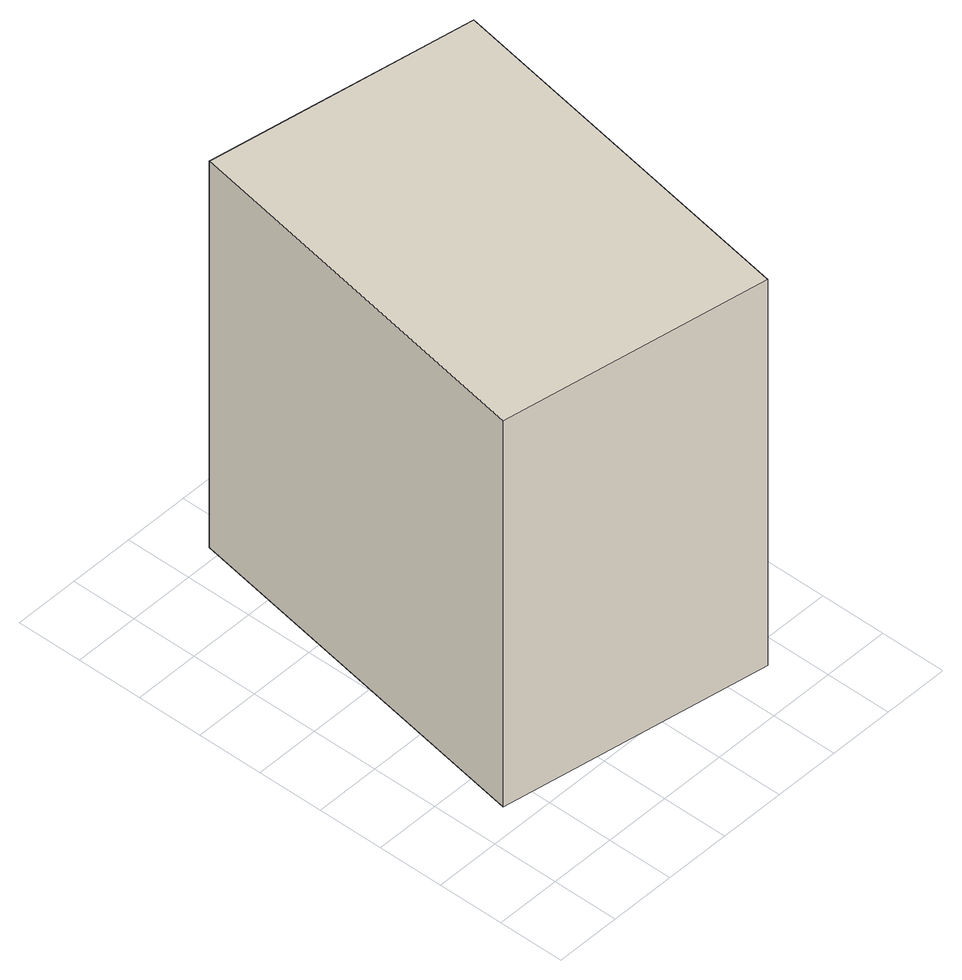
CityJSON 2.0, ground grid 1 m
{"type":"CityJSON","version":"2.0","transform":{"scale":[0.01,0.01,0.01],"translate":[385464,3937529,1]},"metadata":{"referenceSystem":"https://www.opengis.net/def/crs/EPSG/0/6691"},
"CityObjects":{
"building1":{"type":"Building","attributes":{"多摩水系多摩川、浅川、大栗川洪水浸水想定区域（想定最大規模）.規模":"L2","多摩水系多摩川、浅川、大栗川洪水浸水想定区域（想定最大規模）.浸水ランク":"2","多摩水系多摩川、浅川、大栗川洪水浸水想定区域（想定最大規模）.浸水深":1.09,"多摩水系多摩川、浅川、大栗川洪水浸水想定区域（想定最大規模）.継続時間":8.53,"城南地区河川流域洪水浸水想定区域（想定最大規模）.規模":"L2","城南地区河川流域洪水浸水想定区域（想定最大規模）.浸水ランク":"2","城南地区河川流域洪水浸水想定区域（想定最大規模）.浸水深":0.918,"measuredHeight":7.1,"BuildingDetails.buildingRoofEdgeArea":0,"BuildingDetails.districtsAndZonesType":"11","BuildingDetails.prefecture":"13","BuildingDetails.city":"13111","BuildingDetails.surveyYear":2016},"address":[{"country":"日本","locality":"東京都大田区大森東一丁目"}],"geometry":[{"type":"Solid","lod":"1","boundaries":[[[[0,1,2,3]],[[2,4,5,3]],[[1,6,4,2]],[[0,7,6,1]],[[3,5,7,0]],[[4,6,7,5]]]]}]}
},
"vertices":[
[462,66,90],[56,137,90],[157,717,90],[563,646,90],[157,717,745],[563,646,745],[56,137,745],[462,66,745]
]}
